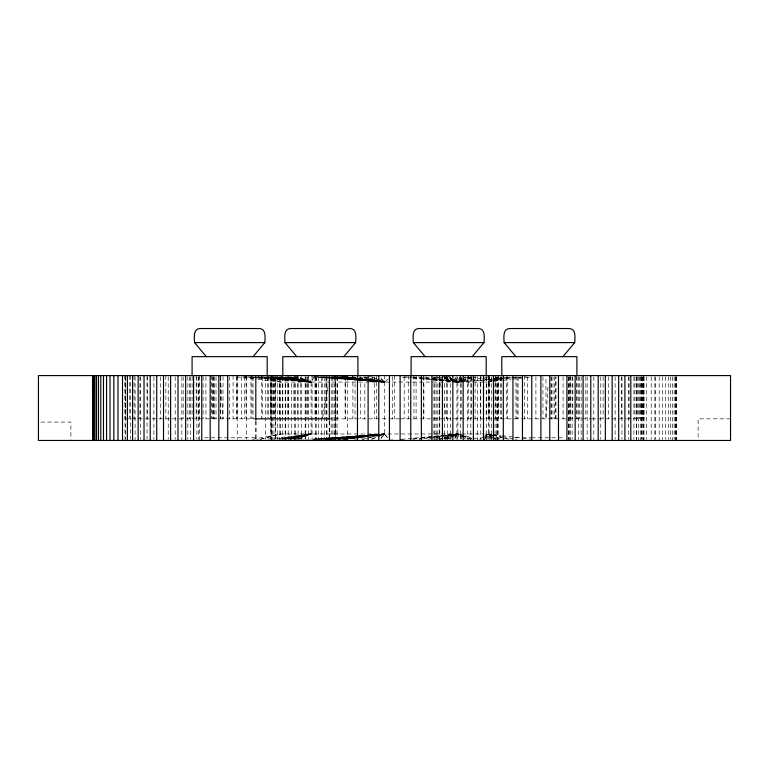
<?xml version="1.0" encoding="UTF-8"?>
<svg xmlns="http://www.w3.org/2000/svg" width="769" height="769" viewBox="0 0 769 769"><rect width="100%" height="100%" fill="white"/><g stroke="black" fill="none" stroke-linecap="round" stroke-linejoin="round"><path stroke-width="0.58" stroke-dasharray="3.85 2.88" d="M547.932 387.268L545.98 418.836L545.98 376.781M457.094 439.378L457.911 433.976L457.911 382.068L457.094 376.656M322.547 417.663L327.805 387.268M486.892 439.378L488.315 433.976L488.257 376.656M459.949 376.656L457.911 382.068L412.915 378.088M460.737 376.502L457.911 382.068L434.101 379.703M314.396 376.608L311.089 382.068L311.089 433.976L298.93 439.07M454.825 438.609L457.911 433.976L471.868 437.513M484.451 439.532L488.315 433.976L491.852 434.408M484.182 439.532L488.315 433.976L491.843 434.648M380.972 438.609L384.5 433.976L384.5 375.58M455.017 437.686L457.911 433.976L461.189 435.052M380.924 438.032L384.5 433.976L388.076 438.032M461.621 378.012L457.911 382.068L412.117 376.906M492.179 378.012L488.315 382.068L484.806 382.068M454.575 436.859L457.911 433.976L461.179 435.273M484.143 437.58L488.315 433.976L491.708 434.86L484.806 433.976M388.028 379.184L384.5 382.068L378.511 381.635M461.688 379.473L457.911 382.068L417.721 376.81M462.63 378.819L465.476 376.877M461.669 379.703L457.911 382.068L424.238 376.839M462.611 379.117L466.37 376.762M449.307 439.282L454.085 436.331M455.046 435.744L457.911 433.976L461.227 435.369M479.558 439.282L483.451 436.927M484.422 436.331L488.315 433.976L500.09 439.07M492.381 379.905L488.315 382.068L484.23 378.012M493.4 379.367L498.475 376.656M468.859 376.579L457.911 382.068L433.274 377.368M446.654 439.464L453.816 435.975M454.835 435.475L457.911 433.976L468.859 439.464M445.741 439.07L453.479 435.831M454.594 435.369L457.911 433.976L461.688 436.571M372.013 439.166L384.5 433.976L388.028 438.609M445.222 439.166L453.681 435.706M454.739 435.273L457.911 433.976L461.621 438.032M297.988 439.166L311.089 433.976L265.411 439.359M461.179 380.77L457.911 382.068L444.174 378.684M462.275 380.338L471.013 376.877M371.389 439.166L384.5 433.976L380.905 434.235L384.5 433.976L381.078 434.821M461.131 380.847L457.911 382.068L439.474 376.877M462.207 380.444L471.887 376.791M491.679 380.847L488.315 382.068L491.881 381.645M492.804 380.444L501.792 377.204M444.04 438.936L453.643 435.504M454.71 435.119L457.911 433.976L461.669 438.609M461.189 380.982L457.911 382.068L444.174 377.973M462.284 380.626L472.137 377.377M294.671 439.378L311.089 433.976L273.851 439.301M444.511 438.301L457.911 433.976L459.949 439.378M439.599 439.435L443.031 438.417M444.174 438.07L457.911 433.976L401.245 439.339M292.778 439.166L311.089 433.976L279.637 439.282M439.474 439.166L457.911 433.976L411.905 439.137M491.67 381.136L488.315 382.068L491.766 381.289M492.785 380.828L501.734 378.358M502.849 378.05L507.329 376.81M461.323 381.136L457.911 382.068L444.511 377.742M462.457 380.828L471.551 378.358M472.685 378.05L477.232 376.81M260.518 439.282L280.685 433.976L483.634 433.976M260.335 439.282L280.685 433.976L280.752 376.781M290.153 439.282L311.089 433.976L280.916 439.243M289.692 439.33L311.089 433.976L282.463 439.205M436.446 439.33L443.223 437.638M444.347 437.359L457.911 433.976L423.459 437.897M362.814 439.33L368.514 437.926M369.658 437.638L379.934 435.1L361.968 439.378M381.116 434.783L384.5 433.976L381.039 434.581M492.91 381.03L511.298 376.877M288.135 439.166L311.089 433.976L283.348 439.339M285.626 439.262L311.089 433.976M252.424 439.339L280.685 433.976M428.439 439.205L457.911 433.976L419.009 439.33M354.547 439.243L368.37 436.811M369.524 436.609L379.896 434.783M488.632 376.791L457.911 382.068L454.604 380.924M345.377 439.33L379.761 434.62L340.667 439.31M344.147 439.359L379.848 434.591L369.274 435.936M344.493 439.224L357.431 437.532M358.614 437.369L368.024 436.138M343.512 439.253L357.566 437.446M358.729 437.292L368.101 436.09M342.234 439.282L357.498 437.369M358.671 437.215L368.063 436.042M380.924 434.312L384.5 433.976L380.953 434.254M493.064 381.501L501.378 380.511M502.57 380.376L510.885 379.386M512.067 379.242L531.071 376.993M338.629 439.359L357.45 437.148M358.623 437.013L368.034 435.908M369.207 435.773L379.79 434.418L312.204 439.253M412.77 439.109L422.277 438.032M337.514 439.272L379.771 434.504L335.005 439.32M333.467 439.243L379.751 434.466M330.362 439.301L357.431 436.638M358.604 436.523L368.024 435.6L327.94 439.339M327.315 439.339L379.732 434.418L311.474 439.253M325.133 439.291L379.751 434.398M322.865 439.243L379.761 434.379L313.521 439.31M319.366 439.301L379.761 434.36L317.03 439.262M511.183 377.839L457.911 382.068L452.576 380.155M512.365 377.742L520.651 377.079M481.317 380.28L457.911 382.068L452.624 379.905M482.49 380.194L491.852 379.473M493.025 379.386L501.215 378.761M504.772 378.492L526.246 376.848M483.634 382.068L280.685 382.068L258.115 379.386M124.963 418.836L144.188 418.836M145.331 418.836L255.173 418.836M328.43 418.836L399.236 418.836M399.803 418.836L521.007 418.836M521.632 418.836L591.169 418.836M591.89 418.836L626.014 418.836M626.735 418.836L644.038 418.836M730.55 418.836L698.108 418.836L698.108 440.464M40.853 422.075L70.892 422.075L70.892 439.31M204.602 437.763L208.86 437.763M211.033 437.763L254.674 437.763M514.326 437.763L520.757 437.763M522.343 437.763L531.139 437.763M531.514 437.763L564.398 437.763M311.474 376.791L377.319 381.549M314.704 376.82L377.406 381.53L328.796 377.3M242.754 376.848L311.089 382.068L308.263 376.502M317.03 376.781L327.681 377.617M328.863 377.714L377.396 381.511L328.834 377.512M244.792 376.8L256.635 377.742M257.817 377.839L311.089 382.068L295.805 376.012M320.548 376.839L327.652 377.416M248.454 376.858L256.731 377.541M257.913 377.646L311.089 382.068L297.113 376.791M322.865 376.791L327.604 377.204M402.264 377.146L411.732 377.983M251.415 376.839L311.089 382.068L292.48 375.935M326.325 376.858L329.882 377.175M331.074 377.281L379.751 381.645L333.467 376.8M380.972 379.184L384.5 382.068L380.924 381.732L384.5 382.068L379.492 376.387M330.891 377.031L379.732 381.616M257.942 377.118L311.089 382.068L292.778 376.877M404.35 376.762L411.492 377.464M412.674 377.589L422.2 378.531M423.392 378.646L432.909 379.588M331.535 376.848L357.431 379.405M358.604 379.521L368.024 380.444M379.79 381.607L336.178 376.848M369.197 376.012L384.5 382.068L380.982 381.703L384.5 382.068L371.802 376.877M257.855 376.762L311.089 382.068L291.768 376.81M380.943 381.703L384.5 382.068L381.107 381.136M334.073 376.8L357.527 379.252M358.7 379.377L368.082 380.357M380.963 381.684L384.5 382.068L378.867 380.713M262.738 376.848L311.089 382.068L289.692 376.704M337.514 376.772L357.489 379.021M358.662 379.155L368.053 380.213L358.623 379.03M341.859 376.877L379.799 381.511L369.38 380.059M381.02 381.491L384.5 382.068L380.991 381.347M339.811 376.82L357.45 378.896M340.523 376.848L379.742 381.501M380.934 381.645L384.5 382.068L378.579 381.587L384.5 382.068L380.972 381.607M266.651 376.82L311.089 382.068L288.135 376.877M236.737 376.848L256.933 379.242M267.747 376.848L311.089 382.068L286.587 376.829M493.025 434.552L501.273 435.562M502.445 435.706L530.706 439.166M342.234 376.762L357.498 378.675M358.671 378.819L368.063 380.001M369.235 380.146L379.799 381.482M343.512 376.781L357.566 378.598M358.729 378.752L368.101 379.953L358.912 378.665M344.493 376.81L357.431 378.511M358.614 378.665L368.024 379.905M271.024 376.81L311.089 382.068L285.626 376.781M344.954 376.81L357.748 378.511M345.329 376.848L379.751 381.434M272.159 376.848L311.089 382.068L284.501 376.925M346.838 376.877L357.431 378.338M358.604 378.502L368.024 379.799M369.197 379.953L379.79 381.414M275.533 439.262L275.6 376.781L311.089 382.068L282.463 376.839M276.773 376.839L311.089 382.068L281.589 376.839M352.067 376.723L357.854 377.675M359.017 377.867L368.284 379.396M369.437 379.588L379.867 381.299M280.368 376.791L311.089 382.068L280.916 376.791M493.025 434.87L501.263 436.436M502.445 436.657L516.576 439.339M358.748 376.781L368.111 378.704M369.283 378.944L379.819 381.107M257.702 376.877L280.685 382.068L261.671 376.81M363.093 376.925L377.742 380.444M436.158 376.704L443.031 378.396M473.031 437.811L478.847 439.282M492.833 435.158L508.665 439.282M492.794 435.158L501.763 437.513M502.878 437.811L508.482 439.282M365.265 376.81L379.973 380.828M462.284 435.417L472.137 438.657M443.578 377.108L453.499 380.54M444.04 377.108L451.509 379.78M462.275 435.706L471.013 439.166M443.107 376.012L451.566 379.473M462.332 435.831L470.07 439.07M444.607 375.58L451.768 379.069M452.787 379.569L457.911 382.068L454.604 376.608M448.702 376.762L453.816 379.703M454.835 380.299L457.911 382.068L454.825 377.435M447.395 375.58L452.172 378.531M453.133 379.117L457.911 382.068L454.575 379.184M492.131 436.571L488.315 433.976L489.017 439.378M493.083 437.215L495.947 439.166M462.63 437.215L465.476 439.166M491.9 436.571L488.315 433.976L490.91 439.378M492.804 437.215L495.496 439.166M491.881 436.859L488.315 433.976L491.949 438.609M492.525 438.032L488.315 433.976L491.997 438.609M441.195 387.268L439.176 375.58L439.176 418.836M444.03 403.638L446.654 418.836L446.654 375.58M220.415 376.743L223.02 418.836L223.02 375.58M275.6 376.762L275.629 419.249M275.629 420.432L275.638 438.128M270.967 438.686L270.957 376.772L270.948 440.464M676.441 376.781L676.422 440.464M676.066 376.781L676.066 440.464M676.018 376.781L676.018 439.262M675.297 376.781L675.23 440.464M674.144 376.781L674.144 439.262M672.606 376.781L672.606 440.464M670.674 376.781L670.674 439.262M668.367 376.781L668.367 439.262M665.685 376.781L665.685 439.262M662.618 376.781L662.618 439.262M659.187 376.781L659.187 440.464M655.38 376.781L655.38 439.262M654.852 376.781L654.852 440.464M651.218 376.781L651.218 439.262M646.7 376.781L646.7 439.262M643.989 376.781L643.989 440.464M643.855 376.781L643.855 418.836M643.615 376.781L643.615 440.464M643.288 376.781L643.288 418.836M642.855 376.781L642.855 440.464M642.355 376.781L642.355 418.836M641.827 376.781L641.827 439.262M641.731 376.781L641.731 439.262M641.058 376.781L641.058 418.836M640.26 376.781L640.26 440.464M639.385 376.781L639.385 418.836M638.443 376.781L638.443 440.464M637.338 376.781L637.338 418.836M636.617 376.781L636.617 440.464M636.319 376.781L636.319 439.262M634.934 376.781L634.934 418.836M633.906 376.781L633.906 439.262M629.052 376.781L629.052 418.836M628.321 376.781L628.321 439.262M621.958 376.781L621.958 439.262M621.756 376.781L621.756 418.836M615.104 376.781L615.104 439.262M608.279 376.781L608.279 418.836M603.127 376.781L603.127 418.836M600.781 376.781L600.781 439.262M593.803 376.781L593.803 440.464M587.16 376.781L587.16 439.262M585.824 376.781L585.824 418.836M581.153 376.781L581.153 440.464M579.47 376.781L579.47 418.836M578.471 376.781L578.471 439.262M576.913 376.983L576.913 418.836L576.846 375.58M572.828 376.781L572.828 418.836M572.117 376.781L572.117 439.262M570.646 376.781L570.646 440.464M570.098 375.58L570.098 418.836M569.521 376.781L569.521 440.464M568.762 376.781L568.762 439.262M568.387 376.781L568.387 440.464M563.081 376.781L563.081 418.836M554.612 376.781L554.612 418.836M552.978 376.781L552.978 418.836M551.325 376.781L551.325 418.836M550.998 376.781L550.998 418.836M542.952 376.781L542.952 418.836M535.906 376.781L535.906 418.836M527.592 376.781L527.592 418.836M524.362 375.58L524.362 418.836M518.056 376.781L518.056 418.836M517.047 376.781L517.047 418.836M515.97 375.58L515.97 418.836M507.386 375.58L507.405 418.836M506.281 376.781L506.281 418.836M501.686 376.781L501.686 418.836M500.513 376.781L500.513 418.836M498.629 375.58L498.629 418.836M498.043 376.781L498.043 440.464M497.86 376.781L497.86 440.464M497.293 376.781L497.293 440.464M496.351 376.781L496.351 440.464M495.717 375.58L495.717 418.836M495.053 376.781L495.053 440.464M491.429 376.781L491.429 440.464M489.699 375.58L489.699 418.836M489.161 376.781L489.161 439.262M488.248 376.781L488.248 418.836M486.604 376.781L486.604 440.464M486.2 376.983L486.2 418.836M480.798 376.781L480.798 440.464M480.625 375.58L480.625 418.836M477.616 376.781L477.616 440.464M475.107 375.58L475.107 418.836M471.416 376.781L471.416 418.836M470.859 376.781L470.859 440.464M468.244 375.58L468.244 418.836M467.36 376.781L467.36 439.262M461.208 376.781L461.208 418.836M460.352 376.781L460.352 439.262M456.93 376.781L456.93 439.262M450.413 376.781L450.413 439.262M447.395 376.781L447.395 439.262M444.607 376.781L444.607 439.262M439.781 376.781L439.781 440.464M439.657 375.58L439.657 439.262M437.811 376.781L437.811 439.262M436.158 376.781L436.158 440.464M434.86 376.781L434.86 440.464M433.918 376.781L433.918 440.464M423.882 376.781L423.882 418.836M423.738 375.58L423.738 418.836M416.106 375.58L416.106 418.836M413.982 375.58L413.982 418.836M408.262 375.58L408.262 418.836M404.177 376.781L404.177 418.836M394.343 375.58L394.343 418.836M392.44 376.781L392.44 418.836M376.56 375.58L376.56 418.836M374.657 376.781L374.657 418.836M364.823 376.781L364.823 418.836M360.738 376.781L360.738 418.836M355.018 376.781L355.018 418.836M352.894 375.58L352.894 418.836M347.636 376.781L347.636 439.262M345.262 376.781L345.262 418.836M345.118 375.58L345.118 418.836M337.418 376.781L337.418 418.836M337.072 376.781L337.072 439.262M335.832 376.781L335.832 440.464M335.649 439.262L335.649 376.781L335.563 418.836M335.082 376.781L335.082 439.262M334.14 376.781L334.14 439.262M332.842 376.781L332.842 440.464M331.189 376.781L331.189 440.464M329.343 421.239L329.343 439.262M329.219 421.239L329.219 440.464M326.95 376.781L326.95 440.464M326.575 376.781L326.575 439.262M325.921 376.781L325.921 417.634M324.393 376.781L324.393 439.262M322.346 376.781L322.346 417.634M321.605 376.781L321.605 440.464M318.587 376.781L318.587 440.464M316.376 376.781L316.376 417.634M316.155 376.781L316.155 439.262M315.405 376.781L315.405 439.262M314.992 376.781L314.992 417.634M312.07 376.781L312.07 439.262M308.648 376.781L308.648 439.262M307.792 376.781L307.792 417.634M306.927 376.781L306.927 417.634M305.831 376.781L305.831 439.262M305.149 376.781L305.149 439.262M301.64 376.781L301.64 440.464M300.756 376.781L300.756 417.634M298.141 376.781L298.141 439.262M297.584 376.781L297.584 417.634M295.604 376.781L295.604 439.262M294.719 376.781L294.719 440.464M293.893 376.781L293.893 417.634M291.384 376.781L291.384 439.262M288.375 376.781L288.375 417.634M288.202 376.781L288.202 439.262M287.222 376.781L287.222 417.634M285.501 376.781L285.501 439.262M285.184 376.781L285.184 440.464M282.8 376.983L282.8 417.634M282.396 376.781L282.396 439.262M279.839 376.781L279.839 440.464M279.301 376.781L279.301 417.634M277.571 376.781L277.571 440.464M274.504 376.781L274.504 417.634M273.947 376.781L273.947 439.262M273.283 376.781L273.283 417.634M272.649 376.781L272.649 440.464M271.707 376.781L271.707 440.464M271.14 376.781L271.14 439.262M270.371 376.781L270.371 417.634M268.487 376.781L268.487 417.634M267.314 376.781L267.199 417.634M265.699 376.781L265.699 439.262M262.719 376.781L262.719 417.634M261.595 375.58L261.614 418.836M256.039 421.239L256.039 439.262M255.808 421.239L255.808 439.262M253.03 376.781L253.03 418.836M251.953 376.781L251.953 418.836M250.944 375.58L250.944 418.836M246.541 376.781L246.541 439.262M246.032 375.58L246.032 418.836M244.638 376.781L244.638 418.836M241.408 376.781L241.408 418.836M237.227 376.781L237.227 439.262M237.092 375.58L237.092 418.836M236.439 376.781L236.439 418.836M233.094 375.58L233.094 418.836M229.402 376.781L229.402 418.836M220.713 376.781L220.713 418.836M220.338 375.58L220.338 418.836M216.022 376.781L216.022 418.836M214.388 376.781L214.388 418.836M213.186 376.781L213.186 418.836L213.119 375.58M212.206 376.781L212.206 418.836M211.658 375.58L211.658 418.836M205.919 376.781L205.919 418.836M203.083 376.781L203.083 418.836M199.479 375.58L199.479 440.464M198.902 376.781L198.902 418.836M198.354 376.781L198.354 439.262M196.883 376.781L196.883 439.262M196.172 375.58L196.172 418.836M192.154 376.781L192.087 418.836M190.529 376.781L190.529 439.262M189.53 376.781L189.53 418.836M187.847 376.781L187.847 439.262M183.176 376.781L183.176 418.836M181.84 376.781L181.84 440.464M175.197 376.781L175.197 439.262M168.219 376.781L168.219 439.262M165.873 375.58L165.873 418.836M160.721 376.781L160.721 418.836M153.896 376.781L153.896 439.262M147.244 376.781L147.244 418.836M147.042 375.58L147.042 439.262M140.679 376.781L140.679 439.262M139.948 376.781L139.948 418.836M135.094 376.781L135.094 440.464M134.066 375.58L134.066 418.836M130.557 375.58L130.557 439.262M129.615 375.58L129.615 418.836M125.712 376.781L125.712 418.836M125.385 376.781L125.385 439.262M125.145 375.58L125.145 418.836M124.963 375.58L125.011 440.464M384.5 433.976L380.963 434.312L384.5 433.976M555.881 418.836L555.881 376.781L555.814 418.836"/><path stroke-width="1.15" d="M253.097 356.653L264.805 342.599C265.065 337.956 266.41 328.815 259.364 328.536L199.988 328.536C192.952 328.824 194.326 337.966 194.567 342.599L206.275 356.653M343.868 356.653L355.643 342.599C355.884 337.966 357.249 328.824 350.212 328.536L290.461 328.536C283.415 328.815 284.761 337.966 285.011 342.599L296.786 356.653M472.214 356.653L483.989 342.599C484.239 337.966 485.585 328.815 478.539 328.536L418.788 328.536C411.751 328.824 413.116 337.966 413.357 342.599L425.132 356.653M562.946 356.653L574.712 342.599C574.962 337.956 576.308 328.815 569.262 328.536L509.568 328.536C502.532 328.834 503.916 337.976 504.147 342.599L515.903 356.653M255.808 440.464L258.374 440.185M329.219 440.464L331.574 440.185M400.889 440.464L403.264 440.195M326.575 440.464L329.295 440.195M402.466 440.195L400.111 440.464L400.111 375.58M324.393 440.464L326.758 440.204M321.605 440.464L323.97 440.214M318.587 440.464L320.942 440.233M316.155 440.464L318.51 440.243M392.603 440.233L389.441 440.464L389.441 375.58M315.405 440.464L317.789 440.243M312.07 440.464L314.444 440.252M308.648 440.464L311.012 440.262M305.149 440.464L308.215 440.262M301.64 440.464L304.005 440.281M298.141 440.464L300.516 440.281M295.604 440.464L297.978 440.291M294.719 440.464L297.113 440.291M194.567 342.599L264.805 342.599M285.011 342.599L355.643 342.599M413.357 342.599L483.989 342.599M504.147 342.599L574.712 342.599M255.808 418.836L329.343 418.836M630.801 375.58L630.801 440.464M624.909 375.58L624.909 440.464M618.689 375.58L618.689 440.464M612.162 375.58L612.162 440.464M605.328 375.58L605.328 440.464M598.205 375.58L598.205 440.464M590.784 375.58L590.784 440.464M583.094 375.58L583.094 440.464M576.913 375.791L576.913 356.653L501.801 356.653L501.801 375.791M575.145 375.58L575.145 440.464M566.936 375.58L566.936 440.464M558.477 375.58L558.477 440.464M549.797 375.58L549.797 440.464M540.886 375.58L540.886 440.464M531.773 375.58L531.773 440.464M522.459 375.58L522.459 440.464M512.961 375.58L512.961 440.464M503.301 375.58L503.301 440.464M493.467 375.58L493.467 440.464M486.2 375.791L486.2 356.653L411.088 356.653L411.088 375.791M483.499 375.58L483.499 440.464M473.396 375.58L473.396 440.464M463.169 375.58L463.169 440.464M452.845 375.58L452.845 440.464M442.425 375.58L442.425 440.464M431.928 375.58L431.928 440.464M421.364 375.58L421.364 440.464M410.752 375.58L410.752 440.464M378.771 375.58L378.771 440.464M368.111 375.58L368.111 440.464M357.912 375.791L357.912 356.653L282.8 356.653L282.8 375.791M357.47 375.58L357.47 440.464M329.343 375.58L329.343 420.037M267.199 375.791L267.199 356.653L192.087 356.653L192.087 375.791M255.808 375.58L255.808 420.037M227.701 375.58L227.701 440.464M218.829 375.58L218.829 440.464M210.177 375.58L210.177 440.464M201.757 375.58L201.757 440.464M193.586 375.58L193.586 440.464M185.665 375.58L185.665 440.464M178.004 375.58L178.004 440.464M170.622 375.58L170.622 440.464M163.518 375.58L163.518 440.464M156.713 375.58L156.713 440.464M150.215 375.58L150.215 440.464M144.024 375.58L144.024 440.464M138.151 375.58L138.151 440.464M132.604 375.58L132.604 440.464M127.385 375.58L127.385 440.464M122.521 375.58L122.521 440.464M117.993 375.58L117.993 440.464M113.831 375.58L113.831 440.464M110.015 375.58L110.015 440.464M106.574 375.58L106.574 440.464M103.498 375.58L103.498 440.464M100.797 375.58L100.797 440.464M98.47 375.58L98.47 440.464M96.519 375.58L96.519 440.464M94.962 375.58L94.962 440.464M93.78 375.58L93.78 440.464M92.982 375.58L92.982 440.464M92.559 375.58L92.578 440.464M730.55 375.58L38.45 375.58L38.45 440.464L730.55 440.464L730.55 375.58"/></g></svg>
